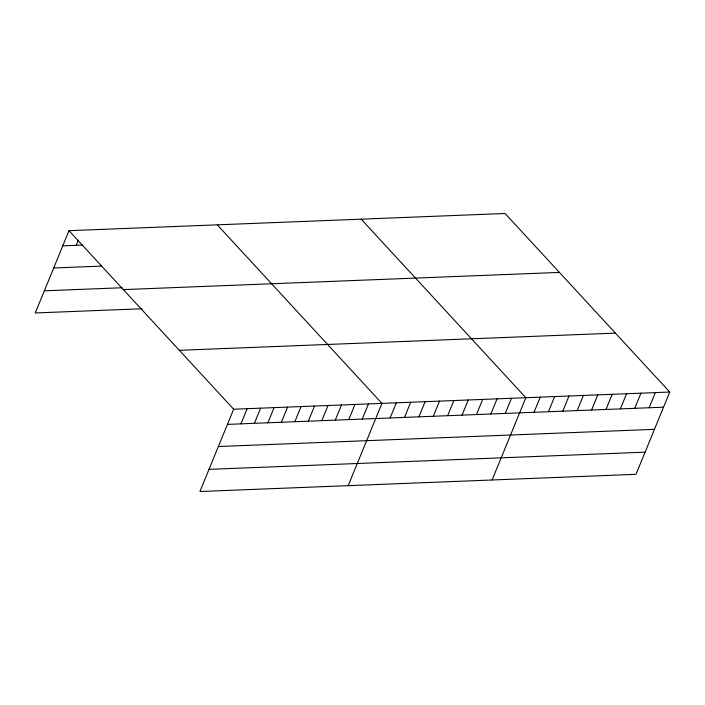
<?xml version="1.0" encoding="UTF-8"?>
<svg xmlns="http://www.w3.org/2000/svg" width="705" height="705" viewBox="0 0 705 705"><rect width="100%" height="100%" fill="white"/><g stroke="black" fill="none" stroke-linecap="round" stroke-linejoin="round"><path stroke-width="1.06" d="M68.993 230.685L233.663 409.226L199.92 491.508L636.007 474.315L669.75 392.042L505.08 213.492L68.993 230.685L35.25 312.958L142.049 308.755M76.255 245.305L78.325 240.255M240.934 423.855L247.147 408.697M254.408 423.317L260.621 408.169M267.891 422.788L274.104 407.631M281.365 422.26L287.578 407.102M294.849 421.722L301.061 406.574M308.323 421.193L314.545 406.036M321.806 420.665L328.019 405.507M335.28 420.127L341.502 404.978M348.763 419.598L354.976 404.45M362.238 419.07L368.459 403.912M348.191 485.657L381.934 403.383L217.263 224.842M390.112 417.968L396.325 402.819M404.503 417.404L410.715 402.247M418.893 416.831L425.106 401.683M433.284 416.267L439.497 401.119M447.675 415.703L453.888 400.546M462.066 415.13L468.279 399.982M476.457 414.566L482.669 399.409M490.847 414.002L497.06 398.845M505.238 413.43L511.451 398.281M492.099 479.99L525.842 397.708L361.171 219.167M534.02 412.293L540.233 397.144M548.411 411.729L554.624 396.58M562.801 411.165L569.014 396.007M577.192 410.592L583.405 395.443M591.583 410.028L597.796 394.87M605.974 409.464L612.187 394.306M620.365 408.891L626.578 393.743M634.756 408.327L640.968 393.17M649.146 407.754L655.359 392.606M62.78 245.842L82.476 245.067M53.695 267.988L101.388 266.111M44.336 290.812L122.097 287.746M123.34 289.605L559.417 272.412M179.326 350.306L615.412 333.121M233.663 409.226L669.75 392.042M227.451 424.384L663.537 407.19M218.365 446.529L654.452 429.345M209.006 469.354L645.093 452.161"/></g></svg>
